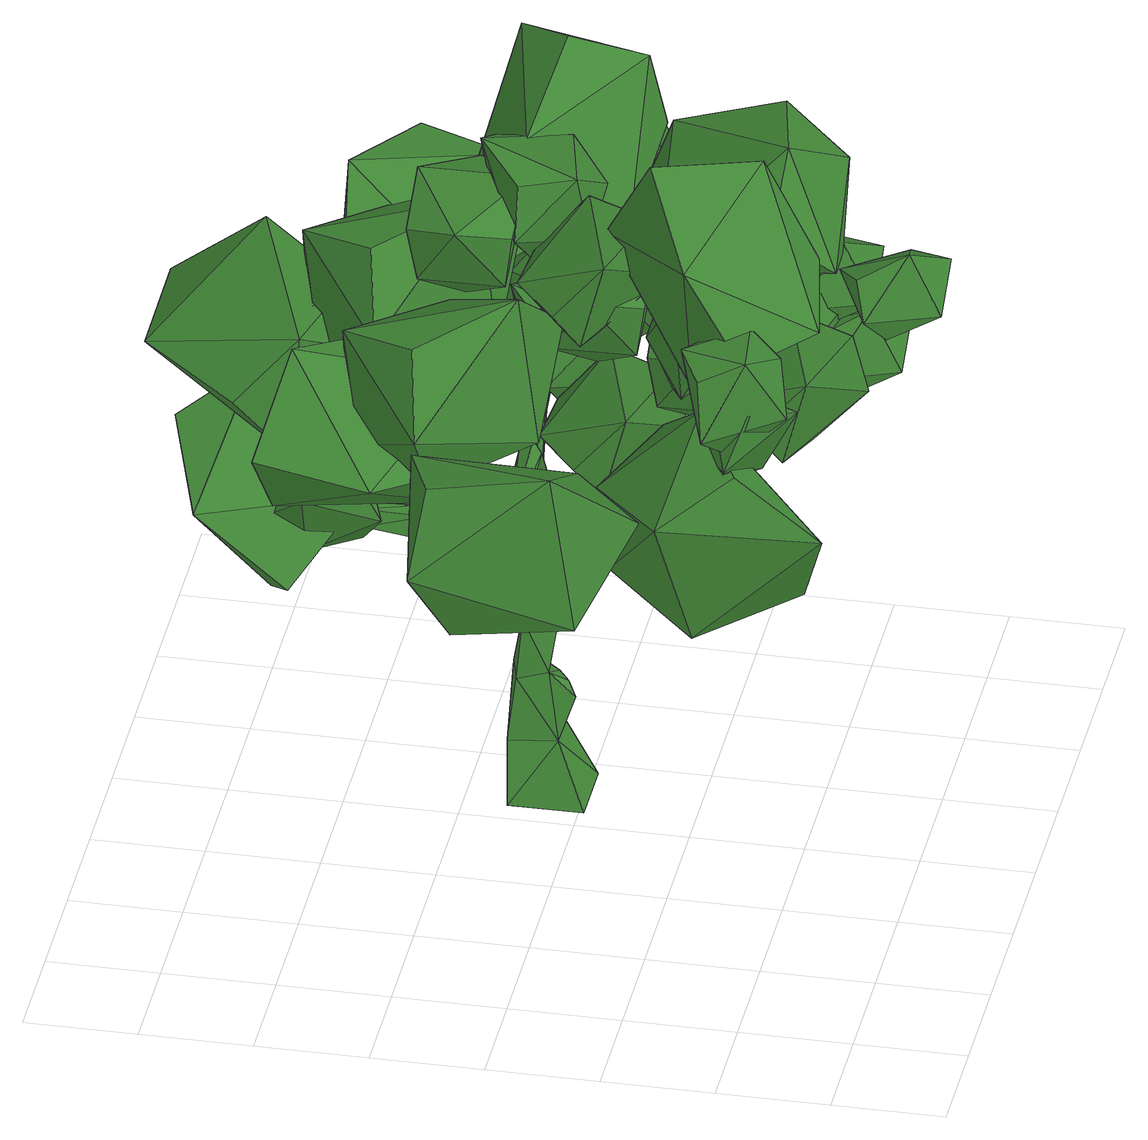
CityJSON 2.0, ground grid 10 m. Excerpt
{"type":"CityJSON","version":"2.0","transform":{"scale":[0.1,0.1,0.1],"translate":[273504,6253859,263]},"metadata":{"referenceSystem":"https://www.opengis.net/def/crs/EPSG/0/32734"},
"CityObjects":{
"tree1":{"type":"SolitaryVegetationObject","attributes":{"height":2.1,"width":0.15,"group":"standard","type":"broadleaf","footprint":[263551.83,6242839.8],"ground_height":13.22},"geometry":[{"type":"MultiSurface","lod":"2","boundaries":[[[0,1,2]],[[3,4,5]],[[0,6,7]],[[8,9,6]],[[9,10,11]],[[3,12,13]],[[2,8,0]],[[14,15,8]],[[15,16,10]],[[17,18,19]],[[2,20,14]],[[20,21,14]],[[22,16,21]],[[23,24,25]],[[7,20,1]],[[22,26,9]],[[9,23,22]],[[11,27,23]],[[28,29,30]],[[25,31,32]],[[33,34,35]],[[5,36,37]],[[38,39,40]],[[34,41,35]],[[28,38,34]],[[31,41,29]],[[39,42,43]],[[41,44,29]],[[29,39,30]],[[41,40,45]],[[46,42,47]],[[40,47,45]],[[39,46,40]],[[44,47,42]],[[48,49,50]],[[11,48,51]],[[11,12,3]],[[10,13,48]],[[52,53,54]],[[51,50,55]],[[12,55,52]],[[12,49,13]],[[56,57,58]],[[52,59,49]],[[49,56,50]],[[55,56,53]],[[60,57,61]],[[53,58,60]],[[53,61,54]],[[54,57,59]],[[62,63,64]],[[19,65,66]],[[67,65,62]],[[17,62,68]],[[10,17,32]],[[10,66,67]],[[16,19,66]],[[32,19,25]],[[64,69,70]],[[68,71,18]],[[18,63,65]],[[68,64,72]],[[70,73,74]],[[72,75,71]],[[63,75,69]],[[64,76,72]],[[73,77,74]],[[76,78,75]],[[75,73,69]],[[76,74,77]],[[79,80,81]],[[22,81,80]],[[9,79,6]],[[20,79,81]],[[82,83,84]],[[33,85,86]],[[33,28,34]],[[87,32,31]],[[33,36,88]],[[86,82,84]],[[27,37,82]],[[89,90,91]],[[82,92,93]],[[84,89,36]],[[37,89,92]],[[94,91,90]],[[89,95,92]],[[83,94,90]],[[93,95,94]],[[86,24,27]],[[86,85,24]],[[85,25,24]],[[5,87,88]],[[5,4,87]],[[4,32,87]],[[0,7,1]],[[0,8,6]],[[8,15,9]],[[9,15,10]],[[13,32,4]],[[4,3,13]],[[2,14,8]],[[14,21,15]],[[15,21,16]],[[17,68,18]],[[2,1,20]],[[20,22,21]],[[22,23,16]],[[25,16,23]],[[23,27,24]],[[7,6,20]],[[22,80,26]],[[9,11,23]],[[11,3,27]],[[28,31,29]],[[25,35,31]],[[35,25,85]],[[85,33,35]],[[37,3,5]],[[5,88,36]],[[38,30,39]],[[34,38,41]],[[28,30,38]],[[31,35,41]],[[39,44,42]],[[41,45,44]],[[29,44,39]],[[41,38,40]],[[46,43,42]],[[40,46,47]],[[39,43,46]],[[44,45,47]],[[48,13,49]],[[11,10,48]],[[11,51,12]],[[10,32,13]],[[52,55,53]],[[51,48,50]],[[12,51,55]],[[12,52,49]],[[56,59,57]],[[52,54,59]],[[49,59,56]],[[55,50,56]],[[60,58,57]],[[53,56,58]],[[53,60,61]],[[54,61,57]],[[62,65,63]],[[19,18,65]],[[67,66,65]],[[17,67,62]],[[10,67,17]],[[10,16,66]],[[16,25,19]],[[32,17,19]],[[64,63,69]],[[68,72,71]],[[18,71,63]],[[68,62,64]],[[70,69,73]],[[72,76,75]],[[63,71,75]],[[64,70,76]],[[73,78,77]],[[76,77,78]],[[75,78,73]],[[76,70,74]],[[79,26,80]],[[22,20,81]],[[9,26,79]],[[20,6,79]],[[82,93,83]],[[33,88,28]],[[28,88,31]],[[88,87,31]],[[33,84,36]],[[84,33,86]],[[86,27,82]],[[27,3,37]],[[89,83,90]],[[82,37,92]],[[84,83,89]],[[37,36,89]],[[94,95,91]],[[89,91,95]],[[83,93,94]],[[93,92,95]],[[96,97,98]],[[99,100,101]],[[102,103,104]],[[96,98,104]],[[105,106,107]],[[108,109,110]],[[111,112,113]],[[105,107,113]],[[114,115,116]],[[117,118,119]],[[120,121,122]],[[114,116,122]],[[123,124,125]],[[126,127,128]],[[129,130,131]],[[123,125,131]],[[132,133,134]],[[135,136,137]],[[138,139,140]],[[132,134,140]],[[141,142,143]],[[144,145,146]],[[147,148,149]],[[141,143,149]],[[150,151,152]],[[153,154,155]],[[156,157,158]],[[150,152,158]],[[159,160,161]],[[162,163,164]],[[165,166,167]],[[159,161,167]],[[168,169,170]],[[171,172,173]],[[174,175,176]],[[168,170,176]],[[177,178,179]],[[180,181,182]],[[183,184,185]],[[177,179,185]],[[186,187,188]],[[189,190,191]],[[192,193,194]],[[186,188,194]],[[195,196,197]],[[198,199,200]],[[201,202,203]],[[195,197,203]],[[204,205,206]],[[207,208,209]],[[210,211,212]],[[204,206,212]],[[213,214,215]],[[216,217,218]],[[219,220,221]],[[213,215,221]],[[222,223,224]],[[225,226,227]],[[228,229,230]],[[222,224,230]],[[231,232,233]],[[234,235,236]],[[237,238,239]],[[231,233,239]],[[240,241,242]],[[243,244,245]],[[246,247,248]],[[240,242,248]],[[249,250,251]],[[252,253,254]],[[255,256,257]],[[249,251,257]],[[258,259,260]],[[261,262,263]],[[264,265,266]],[[258,260,266]],[[267,268,269]],[[270,271,272]],[[273,274,275]],[[267,269,275]],[[276,277,278]],[[279,280,281]],[[282,283,284]],[[276,278,284]],[[285,286,287]],[[288,289,290]],[[291,292,293]],[[285,287,293]],[[294,295,296]],[[297,298,299]],[[300,301,302]],[[294,296,302]],[[303,304,305]],[[306,307,308]],[[309,310,311]],[[303,305,311]],[[312,313,314]],[[315,316,317]],[[318,319,320]],[[312,314,320]],[[321,322,323]],[[324,325,326]],[[327,328,329]],[[321,323,329]],[[330,331,332]],[[333,334,335]],[[336,337,338]],[[330,332,338]],[[339,340,341]],[[342,343,344]],[[345,346,347]],[[339,341,347]],[[348,349,350]],[[351,352,353]],[[354,355,356]],[[348,350,356]],[[357,358,359]],[[360,361,362]],[[363,364,365]],[[357,359,365]],[[366,367,368]],[[369,370,371]],[[372,373,374]],[[366,368,374]],[[375,376,377]],[[378,379,380]],[[381,382,383]],[[375,377,383]],[[384,385,386]],[[387,388,389]],[[390,391,392]],[[384,386,392]],[[393,394,395]],[[396,397,398]],[[399,400,401]],[[393,395,401]],[[402,403,404]],[[405,406,407]],[[408,409,410]],[[402,404,410]],[[411,412,413]],[[414,415,416]],[[417,418,419]],[[411,413,419]],[[419,416,417]],[[419,413,416]],[[413,414,416]],[[419,412,411]],[[419,418,412]],[[418,420,412]],[[416,418,417]],[[416,415,418]],[[415,420,418]],[[413,415,414]],[[413,412,415]],[[412,420,415]],[[410,407,408]],[[410,404,407]],[[404,405,407]],[[410,403,402]],[[410,409,403]],[[409,421,403]],[[407,409,408]],[[407,406,409]],[[406,421,409]],[[404,406,405]],[[404,403,406]],[[403,421,406]],[[401,398,399]],[[401,395,398]],[[395,396,398]],[[401,394,393]],[[401,400,394]],[[400,422,394]],[[398,400,399]],[[398,397,400]],[[397,422,400]],[[395,397,396]],[[395,394,397]],[[394,422,397]],[[392,389,390]],[[392,386,389]],[[386,387,389]],[[392,385,384]],[[392,391,385]],[[391,423,385]],[[389,391,390]],[[389,388,391]],[[388,423,391]],[[386,388,387]],[[386,385,388]],[[385,423,388]],[[383,380,381]],[[383,377,380]],[[377,378,380]],[[383,376,375]],[[383,382,376]],[[382,424,376]],[[380,382,381]],[[380,379,382]],[[379,424,382]],[[377,379,378]],[[377,376,379]],[[376,424,379]],[[374,371,372]],[[374,368,371]],[[368,369,371]],[[374,367,366]],[[374,373,367]],[[373,425,367]],[[371,373,372]],[[371,370,373]],[[370,425,373]],[[368,370,369]],[[368,367,370]],[[367,425,370]],[[365,362,363]],[[365,359,362]],[[359,360,362]],[[365,358,357]],[[365,364,358]],[[364,426,358]],[[362,364,363]],[[362,361,364]],[[361,426,364]],[[359,361,360]],[[359,358,361]],[[358,426,361]],[[356,353,354]],[[356,350,353]],[[350,351,353]],[[356,349,348]],[[356,355,349]],[[355,427,349]],[[353,355,354]],[[353,352,355]],[[352,427,355]],[[350,352,351]],[[350,349,352]],[[349,427,352]],[[347,344,345]],[[347,341,344]],[[341,342,344]],[[347,340,339]],[[347,346,340]],[[346,428,340]],[[344,346,345]],[[344,343,346]],[[343,428,346]],[[341,343,342]],[[341,340,343]],[[340,428,343]],[[338,335,336]],[[338,332,335]],[[332,333,335]],[[338,331,330]],[[338,337,331]],[[337,429,331]],[[335,337,336]],[[335,334,337]],[[334,429,337]],[[332,334,333]],[[332,331,334]],[[331,429,334]],[[329,326,327]],[[329,323,326]],[[323,324,326]],[[329,322,321]],[[329,328,322]],[[328,430,322]],[[326,328,327]],[[326,325,328]],[[325,430,328]],[[323,325,324]],[[323,322,325]],[[322,430,325]],[[320,317,318]],[[320,314,317]],[[314,315,317]],[[320,313,312]],[[320,319,313]],[[319,431,313]],[[317,319,318]],[[317,316,319]],[[316,431,319]],[[314,316,315]],[[314,313,316]],[[313,431,316]],[[311,308,309]],[[311,305,308]],[[305,306,308]],[[311,304,303]],[[311,310,304]],[[310,432,304]],[[308,310,309]],[[308,307,310]],[[307,432,310]],[[305,307,306]],[[305,304,307]],[[304,432,307]],[[302,299,300]],[[302,296,299]],[[296,297,299]],[[302,295,294]],[[302,301,295]],[[301,433,295]],[[299,301,300]],[[299,298,301]],[[298,433,301]],[[296,298,297]],[[296,295,298]],[[295,433,298]],[[293,290,291]],[[293,287,290]],[[287,288,290]],[[293,286,285]],[[293,292,286]],[[292,434,286]],[[290,292,291]],[[290,289,292]],[[289,434,292]],[[287,289,288]],[[287,286,289]],[[286,434,289]],[[284,281,282]],[[284,278,281]],[[278,279,281]],[[284,277,276]],[[284,283,277]],[[283,435,277]],[[281,283,282]],[[281,280,283]],[[280,435,283]],[[278,280,279]],[[278,277,280]],[[277,435,280]],[[275,272,273]],[[275,269,272]],[[269,270,272]],[[275,268,267]],[[275,274,268]],[[274,436,268]],[[272,274,273]],[[272,271,274]],[[271,436,274]],[[269,271,270]],[[269,268,271]],[[268,436,271]],[[266,263,264]],[[266,260,263]],[[260,261,263]],[[266,259,258]],[[266,265,259]],[[265,437,259]],[[263,265,264]],[[263,262,265]],[[262,437,265]],[[260,262,261]],[[260,259,262]],[[259,437,262]],[[257,254,255]],[[257,251,254]],[[251,252,254]],[[257,250,249]],[[257,256,250]],[[256,438,250]],[[254,256,255]],[[254,253,256]],[[253,438,256]],[[251,253,252]],[[251,250,253]],[[250,438,253]],[[248,245,246]],[[248,242,245]],[[242,243,245]],[[248,241,240]],[[248,247,241]],[[247,439,241]],[[245,247,246]],[[245,244,247]],[[244,439,247]],[[242,244,243]],[[242,241,244]],[[241,439,244]],[[239,236,237]],[[239,233,236]],[[233,234,236]],[[239,232,231]],[[239,238,232]],[[238,440,232]],[[236,238,237]],[[236,235,238]],[[235,440,238]],[[233,235,234]],[[233,232,235]],[[232,440,235]],[[230,227,228]],[[230,224,227]],[[224,225,227]],[[230,223,222]],[[230,229,223]],[[229,441,223]],[[227,229,228]],[[227,226,229]],[[226,441,229]],[[224,226,225]],[[224,223,226]],[[223,441,226]],[[221,218,219]],[[221,215,218]],[[215,216,218]],[[221,214,213]],[[221,220,214]],[[220,442,214]],[[218,220,219]],[[218,217,220]],[[217,442,220]],[[215,217,216]],[[215,214,217]],[[214,442,217]],[[212,209,210]],[[212,206,209]],[[206,207,209]],[[212,205,204]],[[212,211,205]],[[211,443,205]],[[209,211,210]],[[209,208,211]],[[208,443,211]],[[206,208,207]],[[206,205,208]],[[205,443,208]],[[203,200,201]],[[203,197,200]],[[197,198,200]],[[203,196,195]],[[203,202,196]],[[202,444,196]],[[200,202,201]],[[200,199,202]],[[199,444,202]],[[197,199,198]],[[197,196,199]],[[196,444,199]],[[194,191,192]],[[194,188,191]],[[188,189,191]],[[194,187,186]],[[194,193,187]],[[193,445,187]],[[191,193,192]],[[191,190,193]],[[190,445,193]],[[188,190,189]],[[188,187,190]],[[187,445,190]],[[185,182,183]],[[185,179,182]],[[179,180,182]],[[185,178,177]],[[185,184,178]],[[184,446,178]],[[182,184,183]],[[182,181,184]],[[181,446,184]],[[179,181,180]],[[179,178,181]],[[178,446,181]],[[176,173,174]],[[176,170,173]],[[170,171,173]],[[176,169,168]],[[176,175,169]],[[175,447,169]],[[173,175,174]],[[173,172,175]],[[172,447,175]],[[170,172,171]],[[170,169,172]],[[169,447,172]],[[167,164,165]],[[167,161,164]],[[161,162,164]],[[167,160,159]],[[167,166,160]],[[166,448,160]],[[164,166,165]],[[164,163,166]],[[163,448,166]],[[161,163,162]],[[161,160,163]],[[160,448,163]],[[158,155,156]],[[158,152,155]],[[152,153,155]],[[158,151,150]],[[158,157,151]],[[157,449,151]],[[155,157,156]],[[155,154,157]],[[154,449,157]],[[152,154,153]],[[152,151,154]],[[151,449,154]],[[149,146,147]],[[149,143,146]],[[143,144,146]],[[149,142,141]],[[149,148,142]],[[148,450,142]],[[146,148,147]],[[146,145,148]],[[145,450,148]],[[143,145,144]],[[143,142,145]],[[142,450,145]],[[140,137,138]],[[140,134,137]],[[134,135,137]],[[140,133,132]],[[140,139,133]],[[139,451,133]],[[137,139,138]],[[137,136,139]],[[136,451,139]],[[134,136,135]],[[134,133,136]],[[133,451,136]],[[131,128,129]],[[131,125,128]],[[125,126,128]],[[131,124,123]],[[131,130,124]],[[130,452,124]],[[128,130,129]],[[128,127,130]],[[127,452,130]],[[125,127,126]],[[125,124,127]],[[124,452,127]],[[122,119,120]],[[122,116,119]],[[116,117,119]],[[122,115,114]],[[122,121,115]],[[121,453,115]],[[119,121,120]],[[119,118,121]],[[118,453,121]],[[116,118,117]],[[116,115,118]],[[115,453,118]],[[113,110,111]],[[113,107,110]],[[107,108,110]],[[113,106,105]],[[113,112,106]],[[112,454,106]],[[110,112,111]],[[110,109,112]],[[109,454,112]],[[107,109,108]],[[107,106,109]],[[106,454,109]],[[104,101,102]],[[104,98,101]],[[98,99,101]],[[104,97,96]],[[104,103,97]],[[103,455,97]],[[101,103,102]],[[101,100,103]],[[100,455,103]],[[98,100,99]],[[98,97,100]],[[97,455,100]]]}]}
},
"vertices":[
[387,362,1],[322,296,1],[322,362,1],[370,327,244],[365,338,244],[365,326,255],[377,324,61],[387,296,1],[372,369,60],[373,340,119],[362,350,207],[375,325,209],[433,354,255],[428,366,251],[332,364,60],[365,365,120],[335,351,180],[351,385,234],[333,435,275],[341,379,231],[337,321,61],[336,357,120],[341,330,126],[348,322,180],[342,319,236],[336,330,234],[361,324,117],[351,311,238],[324,328,321],[259,339,401],[262,328,408],[315,341,316],[355,346,240],[343,311,258],[312,317,314],[303,331,309],[395,271,274],[404,271,259],[258,320,398],[155,328,386],[153,321,377],[255,330,391],[99,332,418],[100,329,420],[153,337,379],[151,330,371],[98,326,417],[96,330,415],[437,368,238],[469,367,301],[481,370,297],[442,356,240],[470,358,304],[465,347,361],[454,345,365],[483,359,299],[464,356,360],[511,359,406],[514,360,404],[453,354,363],[515,357,405],[512,356,407],[354,447,256],[327,487,262],[346,489,262],[329,443,255],[340,388,207],[355,388,217],[348,437,277],[332,522,243],[349,523,243],[330,491,278],[341,493,278],[331,570,268],[339,571,269],[335,526,257],[344,527,258],[336,568,276],[332,567,275],[362,316,102],[348,314,116],[343,307,103],[390,260,255],[418,210,303],[383,260,269],[337,319,245],[346,310,248],[358,336,253],[359,325,264],[428,221,306],[435,187,362],[440,192,363],[438,216,298],[427,205,295],[440,183,360],[446,189,361],[596,385,443],[562,313,514],[612,346,373],[562,297,331],[527,221,398],[503,352,322],[464,392,381],[424,320,450],[530,425,414],[165,378,418],[177,273,433],[115,389,355],[40,357,345],[47,251,357],[9,388,414],[37,377,490],[44,272,507],[113,405,475],[252,213,443],[285,145,367],[194,260,410],[127,236,372],[155,170,293],[97,191,433],[135,129,471],[164,59,396],[201,171,493],[468,148,643],[478,248,606],[388,131,647],[334,136,587],[339,236,548],[374,87,535],[450,96,508],[459,194,466],[485,97,582],[318,91,583],[313,138,679],[241,76,558],[181,131,552],[171,180,646],[220,182,502],[292,217,514],[287,270,608],[334,148,527],[468,246,342],[403,209,357],[493,260,393],[506,225,437],[442,187,455],[539,189,405],[524,160,357],[462,119,373],[508,207,327],[537,382,537],[602,345,552],[537,396,481],[545,360,436],[610,322,446],[501,324,449],[493,296,499],[556,255,512],[494,342,533],[190,369,418],[112,440,433],[234,393,355],[271,465,345],[196,541,357],[314,463,414],[285,452,490],[211,527,507],[247,382,475],[256,587,418],[315,675,433],[286,546,355],[363,521,345],[427,606,357],[367,478,414],[353,505,490],[416,589,507],[277,533,475],[481,367,466],[383,406,480],[514,406,402],[522,486,392],[425,530,404],[564,499,461],[541,479,537],[444,523,554],[530,400,522],[373,548,505],[447,472,519],[327,527,441],[287,457,432],[357,377,443],[243,462,501],[273,471,576],[342,391,594],[315,538,561],[232,486,497],[306,409,512],[186,464,434],[145,394,424],[215,314,436],[102,400,493],[131,408,569],[201,329,586],[174,476,554],[466,337,687],[378,356,635],[499,273,655],[517,261,578],[431,277,523],[563,325,571],[542,400,586],[457,422,530],[520,388,661],[312,648,365],[224,615,322],[346,586,402],[363,516,370],[277,478,326],[409,545,312],[389,598,257],[303,563,209],[366,654,308],[301,349,635],[352,391,648],[293,350,584],[327,340,547],[379,382,557],[341,294,564],[359,282,611],[412,322,623],[319,301,637],[359,334,455],[410,376,468],[351,334,405],[385,325,368],[438,366,377],[399,278,385],[417,267,431],[471,306,443],[378,286,458],[260,433,451],[311,475,464],[252,433,401],[286,424,364],[338,466,373],[300,377,381],[318,366,428],[371,405,439],[278,385,454],[248,478,359],[307,492,390],[228,522,343],[251,557,312],[309,574,341],[261,524,274],[287,480,277],[347,495,304],[258,459,313],[282,350,594],[345,349,619],[262,396,605],[282,442,593],[344,444,618],[285,433,543],[310,395,519],[374,396,541],[286,357,543],[282,141,490],[345,140,515],[262,187,501],[282,233,489],[344,236,514],[285,225,439],[310,187,416],[374,187,438],[286,149,440],[282,235,538],[345,234,563],[262,281,549],[282,327,538],[344,330,562],[285,319,487],[310,281,463],[374,282,486],[286,243,488],[215,128,467],[219,83,517],[250,164,475],[300,157,483],[308,114,534],[309,132,439],[286,89,423],[292,43,472],[238,107,426],[452,365,521],[456,320,572],[487,401,530],[538,394,538],[545,351,589],[546,369,494],[523,326,478],[530,280,527],[475,344,481],[233,306,551],[237,262,602],[268,343,560],[319,336,567],[326,292,618],[327,310,524],[304,267,508],[310,221,557],[256,286,510],[274,295,374],[278,251,425],[309,332,383],[359,325,391],[367,281,442],[368,299,347],[345,256,331],[351,210,380],[297,275,333],[365,243,464],[368,198,514],[400,279,472],[450,272,480],[457,229,531],[459,247,436],[435,204,421],[442,158,469],[388,222,423],[240,459,369],[244,414,419],[275,495,377],[326,488,385],[333,444,436],[334,462,341],[311,419,325],[318,373,374],[263,438,328],[468,199,431],[526,173,409],[431,186,397],[419,139,381],[475,111,357],[410,120,428],[443,119,468],[500,89,447],[451,169,469],[448,142,489],[465,99,509],[479,162,479],[508,151,457],[526,109,476],[487,142,427],[458,117,426],[475,73,444],[437,134,453],[448,118,422],[465,76,443],[479,139,412],[508,128,391],[526,86,410],[487,118,361],[458,94,360],[475,50,378],[437,110,387],[399,74,514],[416,32,534],[430,95,504],[459,84,482],[477,42,501],[437,74,452],[409,50,451],[426,6,469],[388,66,478],[323,156,503],[272,134,523],[313,180,467],[284,214,464],[232,194,483],[302,238,497],[310,225,539],[259,206,561],[334,190,529],[227,101,473],[186,84,511],[207,119,438],[178,152,438],[134,138,475],[204,181,460],[224,176,499],[182,162,538],[245,138,489],[589,309,398],[636,344,406],[558,321,427],[541,362,433],[586,398,443],[528,368,391],[553,366,354],[599,403,362],[568,325,361],[547,285,380],[581,312,341],[542,312,415],[528,354,414],[561,384,376],[489,346,394],[482,325,355],[514,354,315],[504,288,366],[172,96,572],[168,90,514],[202,128,580],[202,169,564],[200,166,506],[161,180,578],[123,159,570],[118,155,512],[136,120,585],[160,134,477],[571,366,321],[633,402,409],[143,119,529],[225,167,534],[450,2,513],[499,46,421],[499,70,488],[533,108,391],[302,385,438],[426,169,534],[335,222,444],[294,233,621],[513,291,591],[276,54,536],[390,282,551],[390,188,503],[390,397,607],[355,529,361],[370,472,432],[469,373,436],[411,389,616],[218,532,260],[372,362,532],[281,305,519],[423,368,527],[361,511,488],[422,673,441],[129,546,441],[626,285,511],[399,149,405],[253,225,699],[430,283,518],[219,85,308],[95,204,441],[483,243,493]
]}
